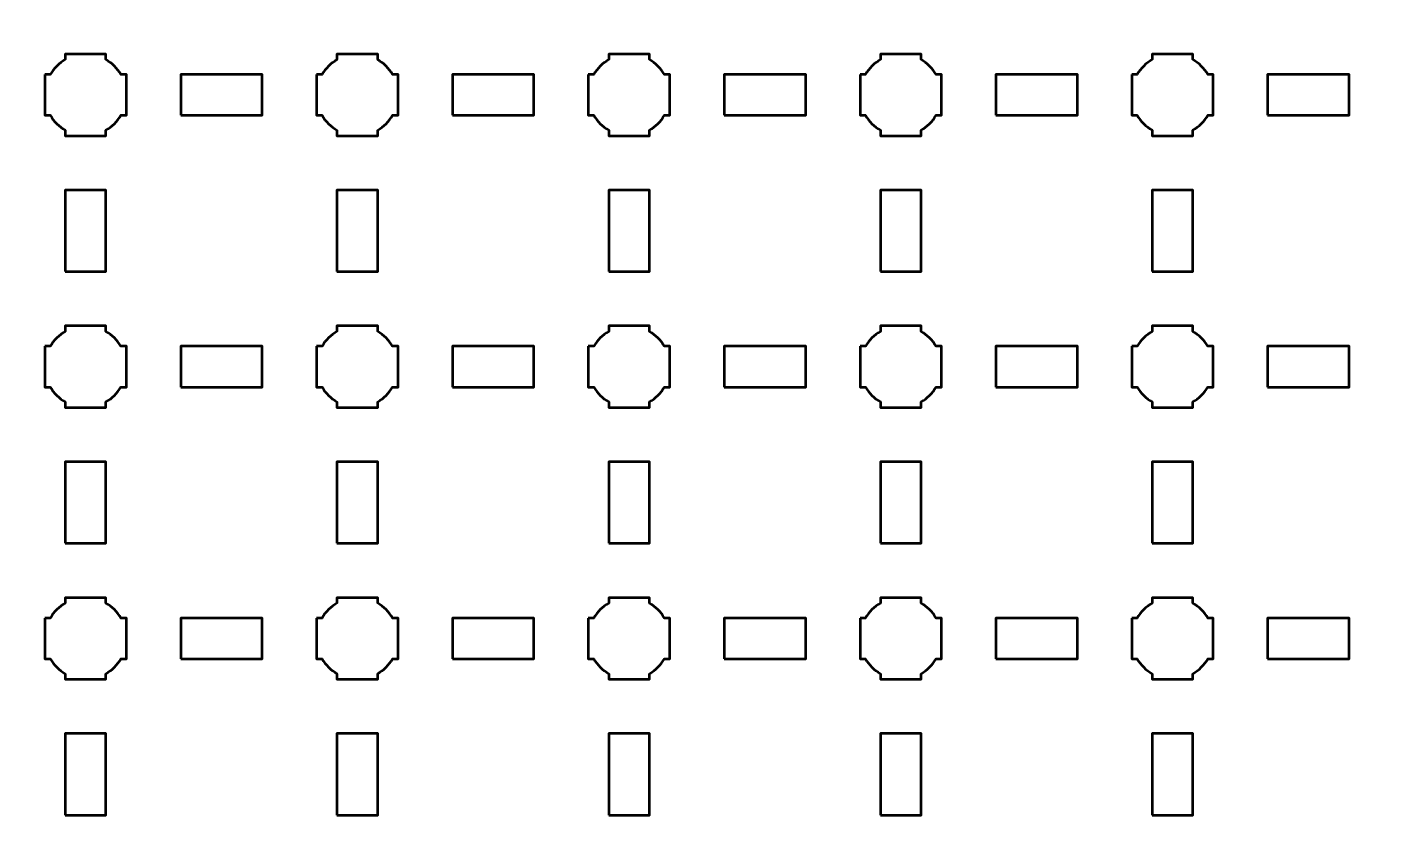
# Model space of a CAD drawing. Header units: centimetres. Extents: x -31.1 to 10.1, y -35.5 to 5.8.
# Drawn here: x -8.93 to 0.99, y -10.26 to -4.35 of the extents above; entities that cross this region are included whole.
import ezdxf

# ---------------------------------------------------------------- set-up
doc = ezdxf.new("R2010")
doc.units = ezdxf.units.CM
doc.header["$MEASUREMENT"] = 0
doc.layers.add('Layer 1', color=7, linetype='Continuous')

msp = doc.modelspace()

# ---------------------------------------------------------------- linework, layer by layer
at = {"layer": 'Layer 1', "lineweight": 53}
for points in [[(-7.8, -5), (-7.2, -5), (-7.2, -4.7), (-7.8, -4.7), (-7.8, -5)], [(-5.8, -5), (-5.2, -5), (-5.2, -4.7), (-5.8, -4.7), (-5.8, -5)], [(-3.8, -5), (-3.2, -5), (-3.2, -4.7), (-3.8, -4.7), (-3.8, -5)], [(-1.8, -5), (-1.2, -5), (-1.2, -4.7), (-1.8, -4.7), (-1.8, -5)], [(0.2, -5), (0.8, -5), (0.8, -4.7), (0.2, -4.7), (0.2, -5)], [(-8.65, -6.15), (-8.35, -6.15), (-8.35, -5.55), (-8.65, -5.55), (-8.65, -6.15)], [(-6.65, -6.15), (-6.35, -6.15), (-6.35, -5.55), (-6.65, -5.55), (-6.65, -6.15)], [(-4.65, -6.15), (-4.35, -6.15), (-4.35, -5.55), (-4.65, -5.55), (-4.65, -6.15)], [(-2.65, -6.15), (-2.35, -6.15), (-2.35, -5.55), (-2.65, -5.55), (-2.65, -6.15)], [(-0.65, -6.15), (-0.35, -6.15), (-0.35, -5.55), (-0.65, -5.55), (-0.65, -6.15)], [(-7.8, -7), (-7.2, -7), (-7.2, -6.7), (-7.8, -6.7), (-7.8, -7)], [(-5.8, -7), (-5.2, -7), (-5.2, -6.7), (-5.8, -6.7), (-5.8, -7)], [(-3.8, -7), (-3.2, -7), (-3.2, -6.7), (-3.8, -6.7), (-3.8, -7)], [(-1.8, -7), (-1.2, -7), (-1.2, -6.7), (-1.8, -6.7), (-1.8, -7)], [(0.2, -7), (0.8, -7), (0.8, -6.7), (0.2, -6.7), (0.2, -7)], [(-8.65, -8.15), (-8.35, -8.15), (-8.35, -7.55), (-8.65, -7.55), (-8.65, -8.15)], [(-6.65, -8.15), (-6.35, -8.15), (-6.35, -7.55), (-6.65, -7.55), (-6.65, -8.15)], [(-4.65, -8.15), (-4.35, -8.15), (-4.35, -7.55), (-4.65, -7.55), (-4.65, -8.15)], [(-2.65, -8.15), (-2.35, -8.15), (-2.35, -7.55), (-2.65, -7.55), (-2.65, -8.15)], [(-0.65, -8.15), (-0.35, -8.15), (-0.35, -7.55), (-0.65, -7.55), (-0.65, -8.15)], [(-7.8, -9), (-7.2, -9), (-7.2, -8.7), (-7.8, -8.7), (-7.8, -9)], [(-5.8, -9), (-5.2, -9), (-5.2, -8.7), (-5.8, -8.7), (-5.8, -9)], [(-3.8, -9), (-3.2, -9), (-3.2, -8.7), (-3.8, -8.7), (-3.8, -9)], [(-1.8, -9), (-1.2, -9), (-1.2, -8.7), (-1.8, -8.7), (-1.8, -9)], [(0.2, -9), (0.8, -9), (0.8, -8.7), (0.2, -8.7), (0.2, -9)], [(-8.65, -10.15), (-8.35, -10.15), (-8.35, -9.55), (-8.65, -9.55), (-8.65, -10.15)], [(-6.65, -10.15), (-6.35, -10.15), (-6.35, -9.55), (-6.65, -9.55), (-6.65, -10.15)], [(-4.65, -10.15), (-4.35, -10.15), (-4.35, -9.55), (-4.65, -9.55), (-4.65, -10.15)], [(-2.65, -10.15), (-2.35, -10.15), (-2.35, -9.55), (-2.65, -9.55), (-2.65, -10.15)], [(-0.65, -10.15), (-0.35, -10.15), (-0.35, -9.55), (-0.65, -9.55), (-0.65, -10.15)]]:
    msp.add_lwpolyline(points, close=True, dxfattribs=at)
at = {"layer": 'Layer 1', "color": 250, "lineweight": 53}
msp.add_ellipse((-10.5, -14.85), major_axis=(0, 20.65), ratio=1, dxfattribs=at)
at = {"layer": 'Layer 1', "lineweight": 53}
for points in [[(-8.8, -4.7), (-8.8, -4.7), (-8.75985, -4.7), (-8.75985, -4.7), (-8.75985, -4.7), (-8.7335, -4.65447), (-8.69553, -4.6165), (-8.65, -4.59015), (-8.65, -4.59015), (-8.65, -4.59015), (-8.65, -4.55), (-8.65, -4.55), (-8.65, -4.55), (-8.65, -4.55), (-8.5, -4.55), (-8.5, -4.55), (-8.5, -4.55), (-8.5, -4.55), (-8.35, -4.55), (-8.35, -4.55), (-8.35, -4.55), (-8.35, -4.55), (-8.35, -4.59015), (-8.35, -4.59015), (-8.35, -4.59015), (-8.30447, -4.6165), (-8.2665, -4.65447), (-8.24015, -4.7), (-8.24015, -4.7), (-8.24015, -4.7), (-8.2, -4.7), (-8.2, -4.7), (-8.2, -4.7), (-8.2, -4.7), (-8.2, -4.85), (-8.2, -4.85), (-8.2, -4.85), (-8.2, -4.85), (-8.2, -5), (-8.2, -5), (-8.2, -5), (-8.2, -5), (-8.24015, -5), (-8.24015, -5), (-8.24015, -5), (-8.2665, -5.04553), (-8.30447, -5.0835), (-8.35, -5.10985), (-8.35, -5.10985), (-8.35, -5.10985), (-8.35, -5.15), (-8.35, -5.15), (-8.35, -5.15), (-8.35, -5.15), (-8.5, -5.15), (-8.5, -5.15), (-8.5, -5.15), (-8.5, -5.15), (-8.65, -5.15), (-8.65, -5.15), (-8.65, -5.15), (-8.65, -5.15), (-8.65, -5.10985), (-8.65, -5.10985), (-8.65, -5.10985), (-8.69553, -5.0835), (-8.7335, -5.04553), (-8.75985, -5), (-8.75985, -5), (-8.75985, -5), (-8.8, -5), (-8.8, -5), (-8.8, -5), (-8.8, -5), (-8.8, -4.85), (-8.8, -4.85), (-8.8, -4.85), (-8.8, -4.85), (-8.8, -4.7), (-8.8, -4.7)], [(-6.8, -4.7), (-6.8, -4.7), (-6.75985, -4.7), (-6.75985, -4.7), (-6.75985, -4.7), (-6.7335, -4.65447), (-6.69553, -4.6165), (-6.65, -4.59015), (-6.65, -4.59015), (-6.65, -4.59015), (-6.65, -4.55), (-6.65, -4.55), (-6.65, -4.55), (-6.65, -4.55), (-6.5, -4.55), (-6.5, -4.55), (-6.5, -4.55), (-6.5, -4.55), (-6.35, -4.55), (-6.35, -4.55), (-6.35, -4.55), (-6.35, -4.55), (-6.35, -4.59015), (-6.35, -4.59015), (-6.35, -4.59015), (-6.30447, -4.6165), (-6.2665, -4.65447), (-6.24015, -4.7), (-6.24015, -4.7), (-6.24015, -4.7), (-6.2, -4.7), (-6.2, -4.7), (-6.2, -4.7), (-6.2, -4.7), (-6.2, -4.85), (-6.2, -4.85), (-6.2, -4.85), (-6.2, -4.85), (-6.2, -5), (-6.2, -5), (-6.2, -5), (-6.2, -5), (-6.24015, -5), (-6.24015, -5), (-6.24015, -5), (-6.2665, -5.04553), (-6.30447, -5.0835), (-6.35, -5.10985), (-6.35, -5.10985), (-6.35, -5.10985), (-6.35, -5.15), (-6.35, -5.15), (-6.35, -5.15), (-6.35, -5.15), (-6.5, -5.15), (-6.5, -5.15), (-6.5, -5.15), (-6.5, -5.15), (-6.65, -5.15), (-6.65, -5.15), (-6.65, -5.15), (-6.65, -5.15), (-6.65, -5.10985), (-6.65, -5.10985), (-6.65, -5.10985), (-6.69553, -5.0835), (-6.7335, -5.04553), (-6.75985, -5), (-6.75985, -5), (-6.75985, -5), (-6.8, -5), (-6.8, -5), (-6.8, -5), (-6.8, -5), (-6.8, -4.85), (-6.8, -4.85), (-6.8, -4.85), (-6.8, -4.85), (-6.8, -4.7), (-6.8, -4.7)], [(-4.8, -4.7), (-4.8, -4.7), (-4.75985, -4.7), (-4.75985, -4.7), (-4.75985, -4.7), (-4.7335, -4.65447), (-4.69553, -4.6165), (-4.65, -4.59015), (-4.65, -4.59015), (-4.65, -4.59015), (-4.65, -4.55), (-4.65, -4.55), (-4.65, -4.55), (-4.65, -4.55), (-4.5, -4.55), (-4.5, -4.55), (-4.5, -4.55), (-4.5, -4.55), (-4.35, -4.55), (-4.35, -4.55), (-4.35, -4.55), (-4.35, -4.55), (-4.35, -4.59015), (-4.35, -4.59015), (-4.35, -4.59015), (-4.30447, -4.6165), (-4.2665, -4.65447), (-4.24015, -4.7), (-4.24015, -4.7), (-4.24015, -4.7), (-4.2, -4.7), (-4.2, -4.7), (-4.2, -4.7), (-4.2, -4.7), (-4.2, -4.85), (-4.2, -4.85), (-4.2, -4.85), (-4.2, -4.85), (-4.2, -5), (-4.2, -5), (-4.2, -5), (-4.2, -5), (-4.24015, -5), (-4.24015, -5), (-4.24015, -5), (-4.2665, -5.04553), (-4.30447, -5.0835), (-4.35, -5.10985), (-4.35, -5.10985), (-4.35, -5.10985), (-4.35, -5.15), (-4.35, -5.15), (-4.35, -5.15), (-4.35, -5.15), (-4.5, -5.15), (-4.5, -5.15), (-4.5, -5.15), (-4.5, -5.15), (-4.65, -5.15), (-4.65, -5.15), (-4.65, -5.15), (-4.65, -5.15), (-4.65, -5.10985), (-4.65, -5.10985), (-4.65, -5.10985), (-4.69553, -5.0835), (-4.7335, -5.04553), (-4.75985, -5), (-4.75985, -5), (-4.75985, -5), (-4.8, -5), (-4.8, -5), (-4.8, -5), (-4.8, -5), (-4.8, -4.85), (-4.8, -4.85), (-4.8, -4.85), (-4.8, -4.85), (-4.8, -4.7), (-4.8, -4.7)], [(-2.8, -4.7), (-2.8, -4.7), (-2.75985, -4.7), (-2.75985, -4.7), (-2.75985, -4.7), (-2.7335, -4.65447), (-2.69553, -4.6165), (-2.65, -4.59015), (-2.65, -4.59015), (-2.65, -4.59015), (-2.65, -4.55), (-2.65, -4.55), (-2.65, -4.55), (-2.65, -4.55), (-2.5, -4.55), (-2.5, -4.55), (-2.5, -4.55), (-2.5, -4.55), (-2.35, -4.55), (-2.35, -4.55), (-2.35, -4.55), (-2.35, -4.55), (-2.35, -4.59015), (-2.35, -4.59015), (-2.35, -4.59015), (-2.30447, -4.6165), (-2.2665, -4.65447), (-2.24015, -4.7), (-2.24015, -4.7), (-2.24015, -4.7), (-2.2, -4.7), (-2.2, -4.7), (-2.2, -4.7), (-2.2, -4.7), (-2.2, -4.85), (-2.2, -4.85), (-2.2, -4.85), (-2.2, -4.85), (-2.2, -5), (-2.2, -5), (-2.2, -5), (-2.2, -5), (-2.24015, -5), (-2.24015, -5), (-2.24015, -5), (-2.2665, -5.04553), (-2.30447, -5.0835), (-2.35, -5.10985), (-2.35, -5.10985), (-2.35, -5.10985), (-2.35, -5.15), (-2.35, -5.15), (-2.35, -5.15), (-2.35, -5.15), (-2.5, -5.15), (-2.5, -5.15), (-2.5, -5.15), (-2.5, -5.15), (-2.65, -5.15), (-2.65, -5.15), (-2.65, -5.15), (-2.65, -5.15), (-2.65, -5.10985), (-2.65, -5.10985), (-2.65, -5.10985), (-2.69553, -5.0835), (-2.7335, -5.04553), (-2.75985, -5), (-2.75985, -5), (-2.75985, -5), (-2.8, -5), (-2.8, -5), (-2.8, -5), (-2.8, -5), (-2.8, -4.85), (-2.8, -4.85), (-2.8, -4.85), (-2.8, -4.85), (-2.8, -4.7), (-2.8, -4.7)], [(-0.8, -4.7), (-0.8, -4.7), (-0.75985, -4.7), (-0.75985, -4.7), (-0.75985, -4.7), (-0.7335, -4.65447), (-0.69553, -4.6165), (-0.65, -4.59015), (-0.65, -4.59015), (-0.65, -4.59015), (-0.65, -4.55), (-0.65, -4.55), (-0.65, -4.55), (-0.65, -4.55), (-0.5, -4.55), (-0.5, -4.55), (-0.5, -4.55), (-0.5, -4.55), (-0.35, -4.55), (-0.35, -4.55), (-0.35, -4.55), (-0.35, -4.55), (-0.35, -4.59015), (-0.35, -4.59015), (-0.35, -4.59015), (-0.30447, -4.6165), (-0.2665, -4.65447), (-0.24015, -4.7), (-0.24015, -4.7), (-0.24015, -4.7), (-0.2, -4.7), (-0.2, -4.7), (-0.2, -4.7), (-0.2, -4.7), (-0.2, -4.85), (-0.2, -4.85), (-0.2, -4.85), (-0.2, -4.85), (-0.2, -5), (-0.2, -5), (-0.2, -5), (-0.2, -5), (-0.24015, -5), (-0.24015, -5), (-0.24015, -5), (-0.2665, -5.04553), (-0.30447, -5.0835), (-0.35, -5.10985), (-0.35, -5.10985), (-0.35, -5.10985), (-0.35, -5.15), (-0.35, -5.15), (-0.35, -5.15), (-0.35, -5.15), (-0.5, -5.15), (-0.5, -5.15), (-0.5, -5.15), (-0.5, -5.15), (-0.65, -5.15), (-0.65, -5.15), (-0.65, -5.15), (-0.65, -5.15), (-0.65, -5.10985), (-0.65, -5.10985), (-0.65, -5.10985), (-0.69553, -5.0835), (-0.7335, -5.04553), (-0.75985, -5), (-0.75985, -5), (-0.75985, -5), (-0.8, -5), (-0.8, -5), (-0.8, -5), (-0.8, -5), (-0.8, -4.85), (-0.8, -4.85), (-0.8, -4.85), (-0.8, -4.85), (-0.8, -4.7), (-0.8, -4.7)], [(-8.8, -6.7), (-8.8, -6.7), (-8.75985, -6.7), (-8.75985, -6.7), (-8.75985, -6.7), (-8.7335, -6.65447), (-8.69553, -6.6165), (-8.65, -6.59015), (-8.65, -6.59015), (-8.65, -6.59015), (-8.65, -6.55), (-8.65, -6.55), (-8.65, -6.55), (-8.65, -6.55), (-8.5, -6.55), (-8.5, -6.55), (-8.5, -6.55), (-8.5, -6.55), (-8.35, -6.55), (-8.35, -6.55), (-8.35, -6.55), (-8.35, -6.55), (-8.35, -6.59015), (-8.35, -6.59015), (-8.35, -6.59015), (-8.30447, -6.6165), (-8.2665, -6.65447), (-8.24015, -6.7), (-8.24015, -6.7), (-8.24015, -6.7), (-8.2, -6.7), (-8.2, -6.7), (-8.2, -6.7), (-8.2, -6.7), (-8.2, -6.85), (-8.2, -6.85), (-8.2, -6.85), (-8.2, -6.85), (-8.2, -7), (-8.2, -7), (-8.2, -7), (-8.2, -7), (-8.24015, -7), (-8.24015, -7), (-8.24015, -7), (-8.2665, -7.04553), (-8.30447, -7.0835), (-8.35, -7.10985), (-8.35, -7.10985), (-8.35, -7.10985), (-8.35, -7.15), (-8.35, -7.15), (-8.35, -7.15), (-8.35, -7.15), (-8.5, -7.15), (-8.5, -7.15), (-8.5, -7.15), (-8.5, -7.15), (-8.65, -7.15), (-8.65, -7.15), (-8.65, -7.15), (-8.65, -7.15), (-8.65, -7.10985), (-8.65, -7.10985), (-8.65, -7.10985), (-8.69553, -7.0835), (-8.7335, -7.04553), (-8.75985, -7), (-8.75985, -7), (-8.75985, -7), (-8.8, -7), (-8.8, -7), (-8.8, -7), (-8.8, -7), (-8.8, -6.85), (-8.8, -6.85), (-8.8, -6.85), (-8.8, -6.85), (-8.8, -6.7), (-8.8, -6.7)], [(-6.8, -6.7), (-6.8, -6.7), (-6.75985, -6.7), (-6.75985, -6.7), (-6.75985, -6.7), (-6.7335, -6.65447), (-6.69553, -6.6165), (-6.65, -6.59015), (-6.65, -6.59015), (-6.65, -6.59015), (-6.65, -6.55), (-6.65, -6.55), (-6.65, -6.55), (-6.65, -6.55), (-6.5, -6.55), (-6.5, -6.55), (-6.5, -6.55), (-6.5, -6.55), (-6.35, -6.55), (-6.35, -6.55), (-6.35, -6.55), (-6.35, -6.55), (-6.35, -6.59015), (-6.35, -6.59015), (-6.35, -6.59015), (-6.30447, -6.6165), (-6.2665, -6.65447), (-6.24015, -6.7), (-6.24015, -6.7), (-6.24015, -6.7), (-6.2, -6.7), (-6.2, -6.7), (-6.2, -6.7), (-6.2, -6.7), (-6.2, -6.85), (-6.2, -6.85), (-6.2, -6.85), (-6.2, -6.85), (-6.2, -7), (-6.2, -7), (-6.2, -7), (-6.2, -7), (-6.24015, -7), (-6.24015, -7), (-6.24015, -7), (-6.2665, -7.04553), (-6.30447, -7.0835), (-6.35, -7.10985), (-6.35, -7.10985), (-6.35, -7.10985), (-6.35, -7.15), (-6.35, -7.15), (-6.35, -7.15), (-6.35, -7.15), (-6.5, -7.15), (-6.5, -7.15), (-6.5, -7.15), (-6.5, -7.15), (-6.65, -7.15), (-6.65, -7.15), (-6.65, -7.15), (-6.65, -7.15), (-6.65, -7.10985), (-6.65, -7.10985), (-6.65, -7.10985), (-6.69553, -7.0835), (-6.7335, -7.04553), (-6.75985, -7), (-6.75985, -7), (-6.75985, -7), (-6.8, -7), (-6.8, -7), (-6.8, -7), (-6.8, -7), (-6.8, -6.85), (-6.8, -6.85), (-6.8, -6.85), (-6.8, -6.85), (-6.8, -6.7), (-6.8, -6.7)], [(-4.8, -6.7), (-4.8, -6.7), (-4.75985, -6.7), (-4.75985, -6.7), (-4.75985, -6.7), (-4.7335, -6.65447), (-4.69553, -6.6165), (-4.65, -6.59015), (-4.65, -6.59015), (-4.65, -6.59015), (-4.65, -6.55), (-4.65, -6.55), (-4.65, -6.55), (-4.65, -6.55), (-4.5, -6.55), (-4.5, -6.55), (-4.5, -6.55), (-4.5, -6.55), (-4.35, -6.55), (-4.35, -6.55), (-4.35, -6.55), (-4.35, -6.55), (-4.35, -6.59015), (-4.35, -6.59015), (-4.35, -6.59015), (-4.30447, -6.6165), (-4.2665, -6.65447), (-4.24015, -6.7), (-4.24015, -6.7), (-4.24015, -6.7), (-4.2, -6.7), (-4.2, -6.7), (-4.2, -6.7), (-4.2, -6.7), (-4.2, -6.85), (-4.2, -6.85), (-4.2, -6.85), (-4.2, -6.85), (-4.2, -7), (-4.2, -7), (-4.2, -7), (-4.2, -7), (-4.24015, -7), (-4.24015, -7), (-4.24015, -7), (-4.2665, -7.04553), (-4.30447, -7.0835), (-4.35, -7.10985), (-4.35, -7.10985), (-4.35, -7.10985), (-4.35, -7.15), (-4.35, -7.15), (-4.35, -7.15), (-4.35, -7.15), (-4.5, -7.15), (-4.5, -7.15), (-4.5, -7.15), (-4.5, -7.15), (-4.65, -7.15), (-4.65, -7.15), (-4.65, -7.15), (-4.65, -7.15), (-4.65, -7.10985), (-4.65, -7.10985), (-4.65, -7.10985), (-4.69553, -7.0835), (-4.7335, -7.04553), (-4.75985, -7), (-4.75985, -7), (-4.75985, -7), (-4.8, -7), (-4.8, -7), (-4.8, -7), (-4.8, -7), (-4.8, -6.85), (-4.8, -6.85), (-4.8, -6.85), (-4.8, -6.85), (-4.8, -6.7), (-4.8, -6.7)], [(-2.8, -6.7), (-2.8, -6.7), (-2.75985, -6.7), (-2.75985, -6.7), (-2.75985, -6.7), (-2.7335, -6.65447), (-2.69553, -6.6165), (-2.65, -6.59015), (-2.65, -6.59015), (-2.65, -6.59015), (-2.65, -6.55), (-2.65, -6.55), (-2.65, -6.55), (-2.65, -6.55), (-2.5, -6.55), (-2.5, -6.55), (-2.5, -6.55), (-2.5, -6.55), (-2.35, -6.55), (-2.35, -6.55), (-2.35, -6.55), (-2.35, -6.55), (-2.35, -6.59015), (-2.35, -6.59015), (-2.35, -6.59015), (-2.30447, -6.6165), (-2.2665, -6.65447), (-2.24015, -6.7), (-2.24015, -6.7), (-2.24015, -6.7), (-2.2, -6.7), (-2.2, -6.7), (-2.2, -6.7), (-2.2, -6.7), (-2.2, -6.85), (-2.2, -6.85), (-2.2, -6.85), (-2.2, -6.85), (-2.2, -7), (-2.2, -7), (-2.2, -7), (-2.2, -7), (-2.24015, -7), (-2.24015, -7), (-2.24015, -7), (-2.2665, -7.04553), (-2.30447, -7.0835), (-2.35, -7.10985), (-2.35, -7.10985), (-2.35, -7.10985), (-2.35, -7.15), (-2.35, -7.15), (-2.35, -7.15), (-2.35, -7.15), (-2.5, -7.15), (-2.5, -7.15), (-2.5, -7.15), (-2.5, -7.15), (-2.65, -7.15), (-2.65, -7.15), (-2.65, -7.15), (-2.65, -7.15), (-2.65, -7.10985), (-2.65, -7.10985), (-2.65, -7.10985), (-2.69553, -7.0835), (-2.7335, -7.04553), (-2.75985, -7), (-2.75985, -7), (-2.75985, -7), (-2.8, -7), (-2.8, -7), (-2.8, -7), (-2.8, -7), (-2.8, -6.85), (-2.8, -6.85), (-2.8, -6.85), (-2.8, -6.85), (-2.8, -6.7), (-2.8, -6.7)], [(-0.8, -6.7), (-0.8, -6.7), (-0.75985, -6.7), (-0.75985, -6.7), (-0.75985, -6.7), (-0.7335, -6.65447), (-0.69553, -6.6165), (-0.65, -6.59015), (-0.65, -6.59015), (-0.65, -6.59015), (-0.65, -6.55), (-0.65, -6.55), (-0.65, -6.55), (-0.65, -6.55), (-0.5, -6.55), (-0.5, -6.55), (-0.5, -6.55), (-0.5, -6.55), (-0.35, -6.55), (-0.35, -6.55), (-0.35, -6.55), (-0.35, -6.55), (-0.35, -6.59015), (-0.35, -6.59015), (-0.35, -6.59015), (-0.30447, -6.6165), (-0.2665, -6.65447), (-0.24015, -6.7), (-0.24015, -6.7), (-0.24015, -6.7), (-0.2, -6.7), (-0.2, -6.7), (-0.2, -6.7), (-0.2, -6.7), (-0.2, -6.85), (-0.2, -6.85), (-0.2, -6.85), (-0.2, -6.85), (-0.2, -7), (-0.2, -7), (-0.2, -7), (-0.2, -7), (-0.24015, -7), (-0.24015, -7), (-0.24015, -7), (-0.2665, -7.04553), (-0.30447, -7.0835), (-0.35, -7.10985), (-0.35, -7.10985), (-0.35, -7.10985), (-0.35, -7.15), (-0.35, -7.15), (-0.35, -7.15), (-0.35, -7.15), (-0.5, -7.15), (-0.5, -7.15), (-0.5, -7.15), (-0.5, -7.15), (-0.65, -7.15), (-0.65, -7.15), (-0.65, -7.15), (-0.65, -7.15), (-0.65, -7.10985), (-0.65, -7.10985), (-0.65, -7.10985), (-0.69553, -7.0835), (-0.7335, -7.04553), (-0.75985, -7), (-0.75985, -7), (-0.75985, -7), (-0.8, -7), (-0.8, -7), (-0.8, -7), (-0.8, -7), (-0.8, -6.85), (-0.8, -6.85), (-0.8, -6.85), (-0.8, -6.85), (-0.8, -6.7), (-0.8, -6.7)], [(-8.8, -8.7), (-8.8, -8.7), (-8.75985, -8.7), (-8.75985, -8.7), (-8.75985, -8.7), (-8.7335, -8.65447), (-8.69553, -8.6165), (-8.65, -8.59015), (-8.65, -8.59015), (-8.65, -8.59015), (-8.65, -8.55), (-8.65, -8.55), (-8.65, -8.55), (-8.65, -8.55), (-8.5, -8.55), (-8.5, -8.55), (-8.5, -8.55), (-8.5, -8.55), (-8.35, -8.55), (-8.35, -8.55), (-8.35, -8.55), (-8.35, -8.55), (-8.35, -8.59015), (-8.35, -8.59015), (-8.35, -8.59015), (-8.30447, -8.6165), (-8.2665, -8.65447), (-8.24015, -8.7), (-8.24015, -8.7), (-8.24015, -8.7), (-8.2, -8.7), (-8.2, -8.7), (-8.2, -8.7), (-8.2, -8.7), (-8.2, -8.85), (-8.2, -8.85), (-8.2, -8.85), (-8.2, -8.85), (-8.2, -9), (-8.2, -9), (-8.2, -9), (-8.2, -9), (-8.24015, -9), (-8.24015, -9), (-8.24015, -9), (-8.2665, -9.04553), (-8.30447, -9.0835), (-8.35, -9.10985), (-8.35, -9.10985), (-8.35, -9.10985), (-8.35, -9.15), (-8.35, -9.15), (-8.35, -9.15), (-8.35, -9.15), (-8.5, -9.15), (-8.5, -9.15), (-8.5, -9.15), (-8.5, -9.15), (-8.65, -9.15), (-8.65, -9.15), (-8.65, -9.15), (-8.65, -9.15), (-8.65, -9.10985), (-8.65, -9.10985), (-8.65, -9.10985), (-8.69553, -9.0835), (-8.7335, -9.04553), (-8.75985, -9), (-8.75985, -9), (-8.75985, -9), (-8.8, -9), (-8.8, -9), (-8.8, -9), (-8.8, -9), (-8.8, -8.85), (-8.8, -8.85), (-8.8, -8.85), (-8.8, -8.85), (-8.8, -8.7), (-8.8, -8.7)], [(-6.8, -8.7), (-6.8, -8.7), (-6.75985, -8.7), (-6.75985, -8.7), (-6.75985, -8.7), (-6.7335, -8.65447), (-6.69553, -8.6165), (-6.65, -8.59015), (-6.65, -8.59015), (-6.65, -8.59015), (-6.65, -8.55), (-6.65, -8.55), (-6.65, -8.55), (-6.65, -8.55), (-6.5, -8.55), (-6.5, -8.55), (-6.5, -8.55), (-6.5, -8.55), (-6.35, -8.55), (-6.35, -8.55), (-6.35, -8.55), (-6.35, -8.55), (-6.35, -8.59015), (-6.35, -8.59015), (-6.35, -8.59015), (-6.30447, -8.6165), (-6.2665, -8.65447), (-6.24015, -8.7), (-6.24015, -8.7), (-6.24015, -8.7), (-6.2, -8.7), (-6.2, -8.7), (-6.2, -8.7), (-6.2, -8.7), (-6.2, -8.85), (-6.2, -8.85), (-6.2, -8.85), (-6.2, -8.85), (-6.2, -9), (-6.2, -9), (-6.2, -9), (-6.2, -9), (-6.24015, -9), (-6.24015, -9), (-6.24015, -9), (-6.2665, -9.04553), (-6.30447, -9.0835), (-6.35, -9.10985), (-6.35, -9.10985), (-6.35, -9.10985), (-6.35, -9.15), (-6.35, -9.15), (-6.35, -9.15), (-6.35, -9.15), (-6.5, -9.15), (-6.5, -9.15), (-6.5, -9.15), (-6.5, -9.15), (-6.65, -9.15), (-6.65, -9.15), (-6.65, -9.15), (-6.65, -9.15), (-6.65, -9.10985), (-6.65, -9.10985), (-6.65, -9.10985), (-6.69553, -9.0835), (-6.7335, -9.04553), (-6.75985, -9), (-6.75985, -9), (-6.75985, -9), (-6.8, -9), (-6.8, -9), (-6.8, -9), (-6.8, -9), (-6.8, -8.85), (-6.8, -8.85), (-6.8, -8.85), (-6.8, -8.85), (-6.8, -8.7), (-6.8, -8.7)], [(-4.8, -8.7), (-4.8, -8.7), (-4.75985, -8.7), (-4.75985, -8.7), (-4.75985, -8.7), (-4.7335, -8.65447), (-4.69553, -8.6165), (-4.65, -8.59015), (-4.65, -8.59015), (-4.65, -8.59015), (-4.65, -8.55), (-4.65, -8.55), (-4.65, -8.55), (-4.65, -8.55), (-4.5, -8.55), (-4.5, -8.55), (-4.5, -8.55), (-4.5, -8.55), (-4.35, -8.55), (-4.35, -8.55), (-4.35, -8.55), (-4.35, -8.55), (-4.35, -8.59015), (-4.35, -8.59015), (-4.35, -8.59015), (-4.30447, -8.6165), (-4.2665, -8.65447), (-4.24015, -8.7), (-4.24015, -8.7), (-4.24015, -8.7), (-4.2, -8.7), (-4.2, -8.7), (-4.2, -8.7), (-4.2, -8.7), (-4.2, -8.85), (-4.2, -8.85), (-4.2, -8.85), (-4.2, -8.85), (-4.2, -9), (-4.2, -9), (-4.2, -9), (-4.2, -9), (-4.24015, -9), (-4.24015, -9), (-4.24015, -9), (-4.2665, -9.04553), (-4.30447, -9.0835), (-4.35, -9.10985), (-4.35, -9.10985), (-4.35, -9.10985), (-4.35, -9.15), (-4.35, -9.15), (-4.35, -9.15), (-4.35, -9.15), (-4.5, -9.15), (-4.5, -9.15), (-4.5, -9.15), (-4.5, -9.15), (-4.65, -9.15), (-4.65, -9.15), (-4.65, -9.15), (-4.65, -9.15), (-4.65, -9.10985), (-4.65, -9.10985), (-4.65, -9.10985), (-4.69553, -9.0835), (-4.7335, -9.04553), (-4.75985, -9), (-4.75985, -9), (-4.75985, -9), (-4.8, -9), (-4.8, -9), (-4.8, -9), (-4.8, -9), (-4.8, -8.85), (-4.8, -8.85), (-4.8, -8.85), (-4.8, -8.85), (-4.8, -8.7), (-4.8, -8.7)], [(-2.8, -8.7), (-2.8, -8.7), (-2.75985, -8.7), (-2.75985, -8.7), (-2.75985, -8.7), (-2.7335, -8.65447), (-2.69553, -8.6165), (-2.65, -8.59015), (-2.65, -8.59015), (-2.65, -8.59015), (-2.65, -8.55), (-2.65, -8.55), (-2.65, -8.55), (-2.65, -8.55), (-2.5, -8.55), (-2.5, -8.55), (-2.5, -8.55), (-2.5, -8.55), (-2.35, -8.55), (-2.35, -8.55), (-2.35, -8.55), (-2.35, -8.55), (-2.35, -8.59015), (-2.35, -8.59015), (-2.35, -8.59015), (-2.30447, -8.6165), (-2.2665, -8.65447), (-2.24015, -8.7), (-2.24015, -8.7), (-2.24015, -8.7), (-2.2, -8.7), (-2.2, -8.7), (-2.2, -8.7), (-2.2, -8.7), (-2.2, -8.85), (-2.2, -8.85), (-2.2, -8.85), (-2.2, -8.85), (-2.2, -9), (-2.2, -9), (-2.2, -9), (-2.2, -9), (-2.24015, -9), (-2.24015, -9), (-2.24015, -9), (-2.2665, -9.04553), (-2.30447, -9.0835), (-2.35, -9.10985), (-2.35, -9.10985), (-2.35, -9.10985), (-2.35, -9.15), (-2.35, -9.15), (-2.35, -9.15), (-2.35, -9.15), (-2.5, -9.15), (-2.5, -9.15), (-2.5, -9.15), (-2.5, -9.15), (-2.65, -9.15), (-2.65, -9.15), (-2.65, -9.15), (-2.65, -9.15), (-2.65, -9.10985), (-2.65, -9.10985), (-2.65, -9.10985), (-2.69553, -9.0835), (-2.7335, -9.04553), (-2.75985, -9), (-2.75985, -9), (-2.75985, -9), (-2.8, -9), (-2.8, -9), (-2.8, -9), (-2.8, -9), (-2.8, -8.85), (-2.8, -8.85), (-2.8, -8.85), (-2.8, -8.85), (-2.8, -8.7), (-2.8, -8.7)], [(-0.8, -8.7), (-0.8, -8.7), (-0.75985, -8.7), (-0.75985, -8.7), (-0.75985, -8.7), (-0.7335, -8.65447), (-0.69553, -8.6165), (-0.65, -8.59015), (-0.65, -8.59015), (-0.65, -8.59015), (-0.65, -8.55), (-0.65, -8.55), (-0.65, -8.55), (-0.65, -8.55), (-0.5, -8.55), (-0.5, -8.55), (-0.5, -8.55), (-0.5, -8.55), (-0.35, -8.55), (-0.35, -8.55), (-0.35, -8.55), (-0.35, -8.55), (-0.35, -8.59015), (-0.35, -8.59015), (-0.35, -8.59015), (-0.30447, -8.6165), (-0.2665, -8.65447), (-0.24015, -8.7), (-0.24015, -8.7), (-0.24015, -8.7), (-0.2, -8.7), (-0.2, -8.7), (-0.2, -8.7), (-0.2, -8.7), (-0.2, -8.85), (-0.2, -8.85), (-0.2, -8.85), (-0.2, -8.85), (-0.2, -9), (-0.2, -9), (-0.2, -9), (-0.2, -9), (-0.24015, -9), (-0.24015, -9), (-0.24015, -9), (-0.2665, -9.04553), (-0.30447, -9.0835), (-0.35, -9.10985), (-0.35, -9.10985), (-0.35, -9.10985), (-0.35, -9.15), (-0.35, -9.15), (-0.35, -9.15), (-0.35, -9.15), (-0.5, -9.15), (-0.5, -9.15), (-0.5, -9.15), (-0.5, -9.15), (-0.65, -9.15), (-0.65, -9.15), (-0.65, -9.15), (-0.65, -9.15), (-0.65, -9.10985), (-0.65, -9.10985), (-0.65, -9.10985), (-0.69553, -9.0835), (-0.7335, -9.04553), (-0.75985, -9), (-0.75985, -9), (-0.75985, -9), (-0.8, -9), (-0.8, -9), (-0.8, -9), (-0.8, -9), (-0.8, -8.85), (-0.8, -8.85), (-0.8, -8.85), (-0.8, -8.85), (-0.8, -8.7), (-0.8, -8.7)]]:
    msp.add_open_spline(points, degree=3, knots=[0, 0, 0, 0, 0.05, 0.05, 0.05, 0.05, 0.1, 0.1, 0.1, 0.1, 0.15, 0.15, 0.15, 0.15, 0.2, 0.2, 0.2, 0.2, 0.25, 0.25, 0.25, 0.25, 0.3, 0.3, 0.3, 0.3, 0.35, 0.35, 0.35, 0.35, 0.4, 0.4, 0.4, 0.4, 0.45, 0.45, 0.45, 0.45, 0.5, 0.5, 0.5, 0.5, 0.55, 0.55, 0.55, 0.55, 0.6, 0.6, 0.6, 0.6, 0.65, 0.65, 0.65, 0.65, 0.7, 0.7, 0.7, 0.7, 0.75, 0.75, 0.75, 0.75, 0.8, 0.8, 0.8, 0.8, 0.85, 0.85, 0.85, 0.85, 0.9, 0.9, 0.9, 0.9, 0.95, 0.95, 0.95, 0.95, 1, 1, 1, 1], dxfattribs=at)

doc.saveas('drawing.dxf')
